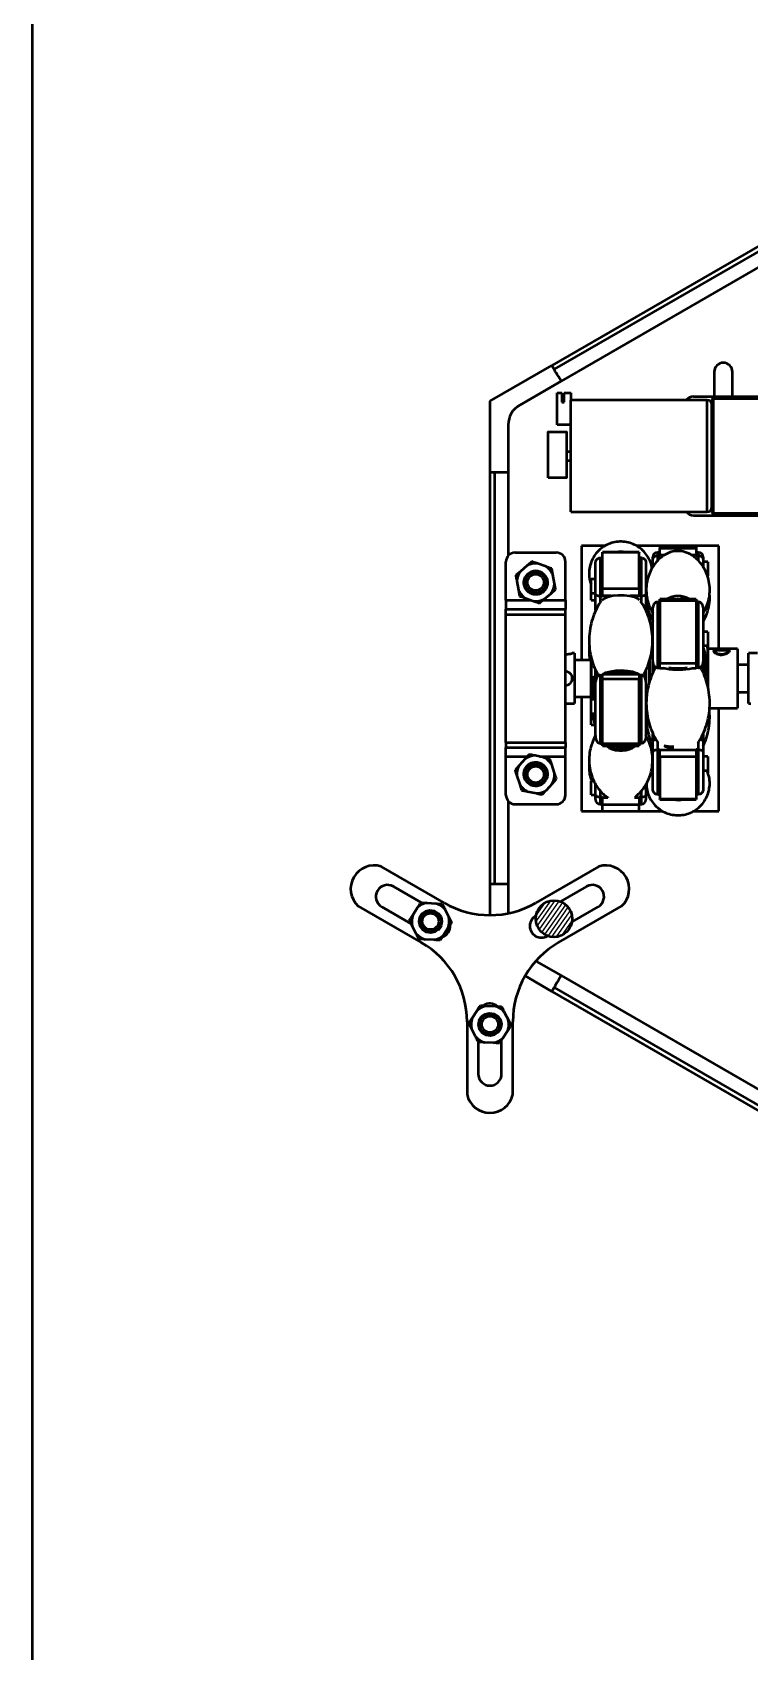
# Model space of a CAD drawing. Header units: millimetres. Extents: x 263 to 2983, y 441 to 2500.
# Drawn here: x 394.2 to 550.9, y 1646.9 to 2000.8 of the extents above; entities that cross this region are included whole.
import ezdxf

# ---------------------------------------------------------------- set-up
doc = ezdxf.new("R2010")
doc.units = ezdxf.units.MM
doc.header["$LTSCALE"] = 0.5
doc.layers.add('BOL', color=7, linetype='Continuous', lineweight=50)
doc.layers.add('HAT', color=3, linetype='Continuous')

# ---------------------------------------------------------------- blocks, each defined once
blk = doc.blocks.new('*U40')
at = {"layer": 'BOL'}
for p, q in [((-12, 6.19), (9.13, -6.01)), ((-1.8, 1.45), (-2.29, 0.59)), ((-0.07, 0.45), (-0.57, -0.4)), ((4.44, -3.3), (5.94, -0.7)), ((5.94, -0.7), (12, -4.2)), ((10.5, -6.8), (9.13, -6.01)), ((9.77, -4.07), (9.52, -4.5)), ((9.52, -4.5), (11.25, -5.5)), ((11.5, -5.07), (9.77, -4.07)), ((11.25, -5.5), (10.5, -6.8)), ((12, -4.2), (11.5, -5.07))]:
    blk.add_line(p, q, dxfattribs=at)
blk.add_lwpolyline([(-3.05, 6.8), (5.61, 1.8), (3.61, -1.67), (-5.05, 3.33)], close=True, dxfattribs=at)
blk = doc.blocks.new('*U41')
at = {"layer": 'BOL', "color": 0, "linetype": 'ByBlock', "lineweight": -2, "transparency": 16777216}
for p, rotation in [((511.22, 1909.54), 120), ((599.89, 1758.51), 239.9999999999999)]:
    blk.add_blockref('*U40', p, dxfattribs=dict(at, rotation=rotation))
blk.add_blockref('*U40', (686.35, 1910.82), dxfattribs=at)

msp = doc.modelspace()

# ---------------------------------------------------------------- hatches: boundary and pattern name
at = {"layer": 'HAT'}
h = msp.add_hatch(dxfattribs=at)
h.set_pattern_fill('ANSI31', color=256, scale=0.25, angle=10)
h.paths.add_polyline_path([(504.15, 1807.08, 1), (512.15, 1807.08, 1)])

# ---------------------------------------------------------------- linework, layer by layer
at = {"layer": 'BOL'}
for p, q in [((394.15, 1142.78), (394.15, 2030.87)), ((585.62, 1973.06), (507.68, 1928.06)), ((586.12, 1972.19), (508.18, 1927.19)), ((587.62, 1969.59), (509.68, 1924.59)), ((494.15, 1920.24), (507.68, 1928.06)), ((508.18, 1927.19), (507.68, 1928.06)), ((543.15, 1926.62), (543.15, 1921.25)), ((547.15, 1921.25), (547.15, 1926.62)), ((509.68, 1924.59), (500.65, 1919.38)), ((494.15, 1920.24), (494.15, 1904.62)), ((541.65, 1920.45), (511.85, 1920.45)), ((538.65, 1921.25), (567.65, 1921.25)), ((541.65, 1896.05), (541.65, 1920.45)), ((542.65, 1896), (542.65, 1920.5)), ((567.4, 1920.75), (542.9, 1920.75)), ((542.9, 1920.75), (542.9, 1895.75)), ((498.15, 1915.05), (498.15, 1904.62)), ((494.15, 1904.62), (494.15, 1814.62)), ((495.15, 1904.62), (494.15, 1904.62)), ((495.15, 1904.62), (495.15, 1814.62)), ((498.15, 1904.62), (495.15, 1904.62)), ((498.15, 1904.62), (498.15, 1886.45)), ((511.85, 1896.05), (541.65, 1896.05)), ((538.65, 1895.25), (567.65, 1895.25)), ((542.9, 1895.75), (567.4, 1895.75)), ((499.65, 1887.12), (508.65, 1887.12)), ((519.39, 1888.62), (514.15, 1888.62)), ((514.15, 1888.62), (514.15, 1863.62)), ((526.75, 1887.21), (518.75, 1887.21)), ((518.75, 1887.16), (518.75, 1887.21)), ((526.75, 1887.16), (518.75, 1887.16)), ((518.75, 1879.27), (518.75, 1887.16)), ((531.25, 1888.62), (526.16, 1888.62)), ((526.75, 1887.21), (526.75, 1887.16)), ((526.75, 1879.27), (526.75, 1887.16)), ((531.25, 1887.12), (530.75, 1887.12)), ((530.75, 1887.12), (530.75, 1886.4)), ((539.25, 1888.62), (531.25, 1888.62)), ((531.25, 1888.62), (531.25, 1888.06)), ((531.25, 1888.06), (539.25, 1888.06)), ((531.25, 1886.54), (531.25, 1888.06)), ((539.25, 1888.62), (539.25, 1888.06)), ((544.15, 1888.62), (539.25, 1888.62)), ((539.25, 1888.06), (539.25, 1886.54)), ((539.75, 1887.12), (539.25, 1887.12)), ((539.75, 1886.4), (539.75, 1887.12)), ((544.15, 1866.12), (544.15, 1888.62)), ((497.65, 1876.73), (497.65, 1885.12)), ((502.31, 1884.3), (500.81, 1883.03)), ((506.42, 1884.06), (504.57, 1884.72)), ((507.91, 1882.31), (507.67, 1883.62)), ((510.65, 1876.73), (510.65, 1885.12)), ((517.25, 1878.01), (517.25, 1884.93)), ((518.25, 1885.99), (518.25, 1877.6)), ((518.25, 1885.99), (518.75, 1885.99)), ((527.25, 1885.99), (526.75, 1885.99)), ((527.25, 1877.6), (527.25, 1885.99)), ((528.25, 1884.93), (528.25, 1878.01)), ((529.75, 1885.72), (529.75, 1886.12)), ((529.75, 1883.96), (529.75, 1885.72)), ((530.75, 1886.4), (531.25, 1886.4)), ((530.75, 1886.4), (530.75, 1885.28)), ((531.25, 1886.54), (531.25, 1886.4)), ((532.23, 1886.54), (531.25, 1886.54)), ((539.25, 1886.54), (538.26, 1886.54)), ((539.25, 1886.54), (539.25, 1886.4)), ((539.75, 1886.4), (539.25, 1886.4)), ((539.75, 1885.32), (539.75, 1886.4)), ((540.75, 1886.12), (540.75, 1885.72)), ((540.75, 1885.72), (540.75, 1883.99)), ((541.75, 1885.08), (540.75, 1885.08)), ((541.75, 1885.08), (541.75, 1882.1)), ((500.81, 1883.03), (499.8, 1882.17)), ((500.04, 1880.86), (500.4, 1878.93)), ((508.27, 1880.38), (507.91, 1882.31)), ((517.25, 1881.29), (516.25, 1881.29)), ((516.25, 1881.27), (516.25, 1881.29)), ((516.25, 1878.29), (516.25, 1881.27)), ((541.75, 1882.1), (541.75, 1882.08)), ((497.65, 1876.73), (497.65, 1874.75)), ((497.65, 1876.73), (503.17, 1876.73)), ((500.4, 1878.93), (500.64, 1877.63)), ((501.89, 1877.18), (503.74, 1876.52)), ((503.32, 1878.27), (503.52, 1878.22)), ((505.75, 1876.73), (510.65, 1876.73)), ((506, 1876.94), (507.5, 1878.22)), ((507.5, 1878.22), (508.51, 1879.08)), ((510.65, 1876.73), (510.65, 1874.75)), ((516.25, 1878.29), (517.25, 1878.29)), ((516.25, 1876.73), (516.25, 1878.29)), ((516.25, 1876.73), (517.25, 1876.73)), ((517.25, 1875), (517.25, 1878.01)), ((518.25, 1877.6), (518.75, 1877.6)), ((518.25, 1877.6), (518.25, 1876.27)), ((518.75, 1879.27), (526.75, 1879.27)), ((518.75, 1877.66), (518.75, 1879.27)), ((518.75, 1877.6), (518.75, 1877.66)), ((520.67, 1877.66), (518.75, 1877.66)), ((526.75, 1877.66), (524.83, 1877.66)), ((526.75, 1879.27), (526.75, 1877.66)), ((526.75, 1877.6), (526.75, 1877.66)), ((527.25, 1877.6), (526.75, 1877.6)), ((527.25, 1876.23), (527.25, 1877.6)), ((528.25, 1878.01), (528.25, 1875)), ((530.75, 1876.38), (530.75, 1861.95)), ((530.75, 1876.38), (531.25, 1876.38)), ((539.25, 1876.97), (531.25, 1876.97)), ((531.25, 1876.56), (531.25, 1876.97)), ((539.25, 1876.56), (531.25, 1876.56)), ((531.25, 1876.56), (531.25, 1862.99)), ((539.25, 1876.97), (539.25, 1876.56)), ((539.25, 1876.56), (539.25, 1862.99)), ((539.75, 1876.38), (539.25, 1876.38)), ((539.75, 1861.95), (539.75, 1876.38)), ((497.65, 1874.75), (510.65, 1874.75)), ((497.65, 1873.62), (497.65, 1874.75)), ((497.65, 1873.62), (510.65, 1873.62)), ((497.65, 1845.62), (497.65, 1873.62)), ((510.65, 1873.62), (510.65, 1874.75)), ((510.65, 1845.62), (510.65, 1873.62)), ((517.25, 1874.47), (517.25, 1875)), ((528.25, 1875), (528.25, 1874.43)), ((529.75, 1863.29), (529.75, 1874.61)), ((540.75, 1874.61), (540.75, 1863.29)), ((541.75, 1869.8), (540.75, 1869.8)), ((540.89, 1870.09), (540.95, 1869.8)), ((541.75, 1869.8), (541.75, 1866.8)), ((540.75, 1866.8), (541.75, 1866.8)), ((541.75, 1866.12), (541.6, 1866.82)), ((541.75, 1866.8), (541.75, 1866.12)), ((548.25, 1866.12), (541.75, 1866.12)), ((541.75, 1866.12), (541.75, 1857.78)), ((541.75, 1857.81), (541.75, 1866.12)), ((548.25, 1866.12), (548.25, 1865.72)), ((548.25, 1865.72), (548.25, 1853.12)), ((512.65, 1865.12), (512.14, 1865.12)), ((512.65, 1865.12), (512.65, 1859.62)), ((516.25, 1863.62), (512.65, 1863.62)), ((516.25, 1854.95), (516.25, 1864.48)), ((516.25, 1864.44), (516.25, 1854.95)), ((529, 1863.45), (529, 1858.77)), ((529, 1858.77), (529, 1863.45)), ((529.75, 1860.91), (529.75, 1863.29)), ((530.75, 1861.95), (531.25, 1861.95)), ((531.25, 1862.99), (539.25, 1862.99)), ((531.25, 1861.88), (531.25, 1862.99)), ((539.25, 1862.99), (539.25, 1861.88)), ((539.75, 1861.95), (539.25, 1861.95)), ((540.75, 1863.29), (540.75, 1860.97)), ((540.89, 1864.56), (541.4, 1864.56)), ((541.4, 1860.31), (541.4, 1864.56)), ((550.65, 1862.62), (548.25, 1862.62)), ((552.65, 1865.12), (550.65, 1865.12)), ((550.65, 1859.62), (550.65, 1865.12)), ((512.65, 1859.62), (512.65, 1854.12)), ((516.61, 1859.83), (516.61, 1855.43)), ((517.12, 1859.83), (516.61, 1859.83)), ((517.25, 1858.89), (517.25, 1861.45)), ((517.25, 1847.15), (517.25, 1858.89)), ((518.25, 1860.35), (518.25, 1845.39)), ((518.25, 1860.35), (518.75, 1860.35)), ((526.75, 1860.48), (518.75, 1860.48)), ((518.75, 1859.47), (518.75, 1860.48)), ((526.75, 1859.47), (518.75, 1859.47)), ((518.75, 1845.41), (518.75, 1859.47)), ((521.75, 1860.92), (521.75, 1860.48)), ((523.75, 1860.48), (523.75, 1860.92)), ((526.75, 1860.48), (526.75, 1859.47)), ((527.25, 1860.35), (526.75, 1860.35)), ((526.75, 1845.41), (526.75, 1859.47)), ((527.25, 1845.39), (527.25, 1860.35)), ((528.25, 1861.33), (528.25, 1858.89)), ((528.25, 1858.89), (528.25, 1847.15)), ((531.25, 1861.88), (532.22, 1861.88)), ((532.65, 1861.75), (532.08, 1861.88)), ((538.29, 1861.88), (539.25, 1861.88)), ((550.65, 1854.12), (550.65, 1859.62)), ((512.65, 1855.62), (516.25, 1855.62)), ((514.15, 1855.62), (514.15, 1830.62)), ((517.25, 1854.98), (516.25, 1854.98)), ((516.25, 1854.95), (516.25, 1854.98)), ((516.25, 1851.98), (516.25, 1854.95)), ((516.61, 1855.43), (516.78, 1854.98)), ((517.12, 1855.43), (516.61, 1855.43)), ((548.25, 1856.62), (550.65, 1856.62)), ((510.65, 1854.12), (512.65, 1854.12)), ((516.25, 1851.98), (517.25, 1851.98)), ((516.25, 1849.46), (516.25, 1851.98)), ((516.5, 1851.98), (516.58, 1851.64)), ((516.61, 1851.98), (516.61, 1851.51)), ((516.61, 1851.51), (516.71, 1851.51)), ((526.98, 1851.93), (526.99, 1851.95)), ((528.25, 1852.62), (528.44, 1852.62)), ((542.12, 1853.12), (548.25, 1853.12)), ((544.15, 1830.62), (544.15, 1853.12)), ((550.65, 1854.12), (551.17, 1854.12)), ((516.25, 1849.46), (517.06, 1849.46)), ((497.65, 1845.62), (510.65, 1845.62)), ((497.65, 1845.62), (497.65, 1844.5)), ((497.65, 1844.5), (510.65, 1844.5)), ((497.65, 1842.52), (497.65, 1844.5)), ((510.65, 1845.62), (510.65, 1844.5)), ((510.65, 1842.52), (510.65, 1844.5)), ((518.25, 1845.39), (518.75, 1845.39)), ((518.75, 1845.41), (526.75, 1845.41)), ((518.75, 1844.9), (518.75, 1845.41)), ((518.75, 1844.9), (526.75, 1844.9)), ((520.15, 1844.48), (519.52, 1844.9)), ((520.29, 1844.8), (520.12, 1844.9)), ((526.75, 1845.41), (526.75, 1844.9)), ((527.25, 1845.39), (526.75, 1845.39)), ((529.75, 1845.6), (529.75, 1847.52)), ((529.75, 1843.47), (529.75, 1845.6)), ((530.75, 1845.69), (530.75, 1844.06)), ((532.65, 1844.83), (532.22, 1844.92)), ((532.36, 1844.73), (532.75, 1844.64)), ((539.75, 1844.06), (539.75, 1845.74)), ((540.75, 1847.62), (540.75, 1845.6)), ((540.75, 1845.6), (540.75, 1843.47)), ((497.65, 1834.12), (497.65, 1842.52)), ((497.65, 1842.52), (502.27, 1842.52)), ((501.83, 1842.02), (500.52, 1840.56)), ((505.94, 1842.33), (504.02, 1842.74)), ((504.67, 1841.07), (504.46, 1841.09)), ((505.07, 1842.52), (510.65, 1842.52)), ((507.65, 1840.8), (507.24, 1842.06)), ((508.26, 1838.93), (507.65, 1840.8)), ((510.65, 1834.12), (510.65, 1842.52)), ((529.75, 1840.83), (529.62, 1840.65)), ((529.75, 1835.34), (529.75, 1843.47)), ((530.75, 1844.06), (530.75, 1834.28)), ((530.75, 1844.06), (531.25, 1844.06)), ((531.25, 1844.06), (531.25, 1844.02)), ((531.25, 1844.02), (539.25, 1844.02)), ((531.25, 1842.46), (531.25, 1844.02)), ((539.25, 1842.46), (531.25, 1842.46)), ((531.25, 1842.46), (531.25, 1833.27)), ((539.75, 1844.06), (539.25, 1844.06)), ((539.25, 1844.06), (539.25, 1844.02)), ((539.25, 1844.02), (539.25, 1842.46)), ((539.25, 1842.46), (539.25, 1833.27)), ((539.75, 1834.28), (539.75, 1844.06)), ((540.75, 1843.47), (540.75, 1835.34)), ((541.75, 1842.52), (540.75, 1842.52)), ((541.75, 1842.52), (541.75, 1840.89)), ((541.75, 1840.89), (541.75, 1839.52)), ((500.52, 1840.56), (499.63, 1839.57)), ((500.05, 1838.31), (500.66, 1836.44)), ((507.79, 1836.68), (508.67, 1837.67)), ((516.89, 1837.16), (516.25, 1837.16)), ((516.25, 1837.13), (516.25, 1837.16)), ((516.25, 1834.16), (516.25, 1837.13)), ((540.75, 1839.52), (541.75, 1839.52)), ((541.75, 1839.52), (541.75, 1838.98)), ((500.66, 1836.44), (501.07, 1835.18)), ((502.37, 1834.91), (504.29, 1834.51)), ((506.48, 1835.22), (507.79, 1836.68)), ((516.25, 1834.16), (517.25, 1834.16)), ((517.25, 1834.2), (517.25, 1836.48)), ((517.25, 1833.12), (517.25, 1834.2)), ((518.25, 1835.08), (518.25, 1833.7)), ((518.25, 1833.7), (518.75, 1833.7)), ((518.25, 1833.7), (518.25, 1832.12)), ((518.75, 1833.58), (518.75, 1833.7)), ((518.75, 1832), (518.75, 1833.58)), ((518.75, 1833.58), (519.94, 1833.58)), ((525.77, 1833.58), (526.75, 1833.58)), ((527.25, 1833.7), (526.75, 1833.7)), ((526.75, 1833.58), (526.75, 1833.7)), ((526.75, 1833.58), (526.75, 1832)), ((527.25, 1833.7), (527.25, 1835.08)), ((527.25, 1832.12), (527.25, 1833.7)), ((528.25, 1836.5), (528.25, 1834.2)), ((528.25, 1835.28), (528.43, 1835.58)), ((528.25, 1834.2), (528.25, 1833.12)), ((530.75, 1834.28), (531.25, 1834.28)), ((539.75, 1834.28), (539.25, 1834.28)), ((498.15, 1832.8), (498.15, 1814.62)), ((499.65, 1832.12), (508.65, 1832.12)), ((514.15, 1830.62), (518.75, 1830.62)), ((518.25, 1832.12), (518.75, 1832.12)), ((526.75, 1832), (518.75, 1832)), ((518.75, 1830.62), (518.75, 1832)), ((518.75, 1830.62), (526.75, 1830.62)), ((526.75, 1832.12), (527.25, 1832.12)), ((526.75, 1830.62), (526.75, 1832)), ((526.75, 1830.62), (531.91, 1830.62)), ((531.25, 1833.27), (539.25, 1833.27)), ((531.25, 1833.18), (531.25, 1833.27)), ((531.25, 1833.18), (539.25, 1833.18)), ((538.63, 1830.62), (544.15, 1830.62)), ((539.25, 1833.27), (539.25, 1833.18)), ((484.15, 1810.55), (470.37, 1818.5)), ((517.93, 1818.5), (504.15, 1810.55)), ((479.13, 1810.62), (473.05, 1814.13)), ((495.15, 1814.62), (494.15, 1814.62)), ((494.15, 1814.62), (494.15, 1807.87)), ((498.15, 1814.62), (495.15, 1814.62)), ((498.15, 1814.62), (498.15, 1808.27)), ((515.26, 1814.13), (509.55, 1810.83)), ((465.37, 1809.84), (479.15, 1801.89)), ((470.5, 1809.72), (476.94, 1806)), ((477.28, 1807.87), (478.35, 1809.51)), ((480.4, 1810.55), (482.36, 1810.44)), ((482.36, 1810.44), (483.69, 1810.37)), ((484.29, 1809.18), (485.18, 1807.43)), ((509.15, 1801.89), (522.93, 1809.84)), ((512.1, 1806.42), (517.81, 1809.72)), ((477.15, 1805.57), (476.55, 1806.76)), ((478.04, 1803.82), (477.15, 1805.57)), ((478.8, 1807.32), (478.97, 1807.7)), ((483.46, 1805.52), (483.26, 1805.13)), ((485.18, 1807.43), (485.78, 1806.25)), ((504.21, 1807.75), (504.14, 1807.71)), ((479.96, 1802.56), (478.64, 1802.63)), ((481.92, 1802.45), (479.96, 1802.56)), ((483.26, 1805.13), (482.81, 1804.62)), ((485.05, 1805.14), (483.97, 1803.49)), ((506.69, 1803.29), (506.76, 1803.33)), ((504.18, 1797.83), (509.68, 1794.65)), ((509.68, 1794.65), (587.62, 1749.65)), ((501.83, 1794.57), (507.68, 1791.19)), ((508.18, 1792.06), (507.68, 1791.19)), ((507.68, 1791.19), (585.62, 1746.19)), ((508.18, 1792.06), (586.12, 1747.06)), ((493.39, 1788.05), (495.35, 1787.94)), ((495.35, 1787.94), (496.68, 1787.87)), ((489.15, 1784.57), (489.15, 1768.65)), ((490.14, 1783.07), (489.54, 1784.26)), ((490.27, 1785.37), (491.34, 1787.01)), ((491.79, 1784.82), (491.96, 1785.2)), ((497.28, 1786.68), (498.17, 1784.93)), ((498.17, 1784.93), (498.77, 1783.75)), ((499.15, 1768.65), (499.15, 1784.57)), ((491.03, 1781.32), (490.14, 1783.07)), ((496.25, 1782.63), (495.8, 1782.12)), ((496.45, 1783.02), (496.25, 1782.63)), ((496.7, 1773.15), (496.7, 1780.59)), ((498.04, 1782.64), (496.97, 1780.99)), ((491.6, 1780.18), (491.6, 1773.15)), ((492.95, 1780.06), (491.63, 1780.13)), ((494.91, 1779.95), (492.95, 1780.06))]:
    msp.add_line(p, q, dxfattribs=at)
at = {"layer": 'BOL', "flags": 128}
for points in [[(509.68, 1924.59), (509.39, 1925.1), (509.11, 1925.59), (508.85, 1926.03), (508.62, 1926.43), (508.44, 1926.75), (508.3, 1926.99), (508.21, 1927.14), (508.18, 1927.19)], [(518.66, 1876.74), (519.13, 1877.12), (519.94, 1877.47), (521, 1877.72), (522.22, 1877.85), (523.49, 1877.83), (524.69, 1877.69), (525.72, 1877.42), (526.48, 1877.06), (526.79, 1876.8)], [(534.27, 1876.97), (535.21, 1877.09), (536.24, 1876.97)], [(534.69, 1876.97), (535.66, 1876.99), (535.82, 1876.97)], [(518.55, 1860.35), (518.73, 1860.5), (519.47, 1860.88), (520.47, 1861.17), (521.65, 1861.35), (522.92, 1861.4), (524.18, 1861.31), (525.33, 1861.11), (526.26, 1860.79), (526.91, 1860.39), (526.96, 1860.35)], [(524.57, 1860.78), (523.86, 1860.66), (523.75, 1860.65)], [(534.32, 1844.65), (533.79, 1844.69), (532.65, 1844.83)], [(535.4, 1832.93), (534.15, 1833.07), (533.81, 1833.18)], [(536.7, 1833.18), (536.65, 1833.16), (535.4, 1832.93)], [(478.86, 1807.45), (479.35, 1808.21), (480.1, 1808.75), (480.97, 1808.98), (482.03, 1808.83), (482.94, 1808.25), (483.46, 1807.47), (483.65, 1806.51), (483.47, 1805.58), (482.96, 1804.78), (482.16, 1804.22), (481.25, 1804.01), (480.29, 1804.17), (479.47, 1804.68), (478.9, 1805.47), (478.67, 1806.47), (478.86, 1807.45), (478.86, 1807.45)], [(509.68, 1794.65), (509.39, 1794.15), (509.11, 1793.66), (508.85, 1793.21), (508.62, 1792.82), (508.44, 1792.49), (508.3, 1792.25), (508.21, 1792.11), (508.18, 1792.06)], [(491.85, 1784.95), (492.34, 1785.71), (493.09, 1786.25), (493.96, 1786.48), (495.02, 1786.33), (495.93, 1785.75), (496.45, 1784.97), (496.64, 1784.01), (496.47, 1783.08), (495.95, 1782.28), (495.15, 1781.72), (494.24, 1781.51), (493.29, 1781.67), (492.46, 1782.18), (491.89, 1782.97), (491.66, 1783.97), (491.85, 1784.95), (491.85, 1784.95)]]:
    msp.add_lwpolyline(points, dxfattribs=at)
at = {"layer": 'BOL'}
for centre, radius in [((504.15, 1880.62), 2.3), ((504.15, 1880.62), 1.8), ((504.15, 1838.62), 2.3), ((504.15, 1838.62), 1.8), ((481.16, 1806.5), 2.3), ((508.15, 1807.08), 4), ((481.16, 1806.5), 1.8), ((494.15, 1784), 2.3), ((494.15, 1784), 1.8)]:
    msp.add_circle(centre, radius, dxfattribs=at)
for centre, radius, start, end in [((545.15, 1926.62), 2, 0, 180), ((503.15, 1915.05), 5, 120, 180), ((538.65, 1919.25), 2, 90, 143.1301), ((541.65, 1919.45), 1, 0, 90), ((542.9, 1920.5), 0.25, 90, 180), ((538.65, 1897.25), 2, 216.8699, 270), ((541.65, 1897.05), 1, 270, 0), ((542.9, 1896), 0.25, 180, 270), ((499.65, 1885.12), 2, 90, 180), ((508.65, 1885.12), 2, 0, 90), ((522.75, 1883.07), 4.26, 76.655, 103.345), ((530.75, 1886.12), 1, 90, 180), ((535.25, 1882.18), 5.29, 73.2873, 106.2205), ((539.75, 1886.12), 1, 0, 90), ((504.15, 1880.62), 4.12, 84.2447, 116.6552), ((504.15, 1880.62), 4.12, 24.2447, 56.6552), ((504.15, 1880.62), 4.12, 144.2447, 176.6552), ((504.18, 1880.61), 2.49, 128.4674, 45.0919), ((504.15, 1880.62), 2.5, 44.546, 135.073), ((504.15, 1880.62), 4.12, 324.2447, 356.6552), ((504.15, 1880.62), 4.12, 204.2447, 236.6552), ((504.15, 1880.62), 4.12, 264.2447, 296.6552), ((535.25, 1872.78), 4.87, 59.3249, 120.6751), ((535.25, 1877.29), 15.44, 262.3884, 277.6116), ((522.75, 1851.96), 9.16, 68.4809, 111.5191), ((522.75, 1852.65), 8.21, 72.5218, 107.4782), ((522.75, 1858.47), 2.14, 69.5851, 110.4149), ((535.23, 1876.6), 15.06, 260.1532, 282.2594), ((522.74, 1849.27), 5.45, 241.6019, 306.5933), ((522.75, 1849.37), 5.19, 241.7663, 300.5336), ((522.75, 1849.23), 4.53, 253.0862, 286.9138), ((522.75, 1848.97), 4.23, 254.2134, 285.7866), ((504.13, 1838.63), 2.49, 317.5223, 232.8201), ((504.15, 1838.62), 4.12, 91.9214, 124.3319), ((504.15, 1838.62), 4.12, 31.9214, 64.3319), ((504.15, 1838.62), 4.12, 151.9214, 184.3319), ((504.15, 1838.62), 4.12, 331.9214, 4.3319), ((499.65, 1834.12), 2, 180, 270), ((504.15, 1838.62), 4.12, 211.9214, 244.3319), ((504.15, 1838.62), 2.5, 232.2227, 322.7497), ((504.15, 1838.62), 4.12, 271.9214, 304.3319), ((508.65, 1834.12), 2, 270, 0), ((518.25, 1833.12), 1, 180, 270), ((527.25, 1833.12), 1, 270, 0), ((468.83, 1813.62), 5.12, 72.5071, 227.4943), ((519.47, 1813.62), 5.12, 312.5071, 107.4943), ((471.77, 1811.92), 2.55, 60, 240), ((516.54, 1811.92), 2.55, 300, 120), ((481.16, 1806.5), 4.12, 100.6371, 133.0476), ((481.16, 1806.5), 4.12, 40.6371, 73.0476), ((494.15, 1827.87), 20, 240, 300), ((481.16, 1806.5), 4.12, 160.6371, 193.0476), ((482.9, 1805.5), 2.55, 289.4308, 3.6787), ((481.16, 1806.5), 4.12, 340.6371, 13.0476), ((505.41, 1805.5), 2.55, 120, 300), ((481.16, 1806.5), 4.12, 220.6371, 253.0476), ((469.15, 1784.57), 20, 0, 60), ((481.16, 1806.5), 4.12, 280.6371, 313.0476), ((519.15, 1784.57), 20, 120, 180), ((494.15, 1784), 4.12, 100.6371, 133.0476), ((494.15, 1786), 2.55, 49.4308, 123.6787), ((494.15, 1784), 4.12, 40.6371, 73.0476), ((494.15, 1784), 4.12, 160.6371, 193.0476), ((494.15, 1784), 4.12, 340.6371, 13.0476), ((494.15, 1784), 4.12, 220.6371, 253.0476), ((494.15, 1784), 4.12, 280.6371, 313.0476), ((494.15, 1773.15), 2.55, 180, 0), ((494.15, 1769.76), 5.12, 192.5071, 347.4943)]:
    msp.add_arc(centre, radius, start, end, dxfattribs=at)
for points, knots in [([(529.57, 1883.68), (529.56, 1883.8), (529.51, 1884.42), (529.1, 1885.47), (528.37, 1886.76), (527.35, 1887.85), (526.13, 1888.71), (524.76, 1889.29), (523.3, 1889.56), (521.82, 1889.52), (520.37, 1889.16), (519.03, 1888.51), (517.86, 1887.58), (516.92, 1886.43), (516.24, 1885.1), (515.85, 1883.65), (515.79, 1882.17), (515.94, 1881.01), (516.19, 1880.41), (516.25, 1880.26)], [0, 0, 0, 0, 0.0158855, 0.0802917, 0.1445909, 0.2087676, 0.2728316, 0.3368113, 0.4007548, 0.4647109, 0.5287299, 0.5928368, 0.6570545, 0.7213849, 0.7858111, 0.8502971, 0.9147942, 0.9792627, 1, 1, 1, 1]), ([(533.79, 1887.25), (533.71, 1887.23), (533.19, 1887.11), (532.33, 1886.65), (531.22, 1885.85), (530.21, 1884.76), (529.37, 1883.45), (528.72, 1881.9), (528.34, 1880.18), (528.28, 1878.37), (528.55, 1876.65), (529.03, 1875.14), (529.53, 1874.28), (529.75, 1873.91)], [0, 0, 0, 0, 0.015058, 0.094006, 0.182508, 0.277042, 0.375733, 0.477289, 0.591849, 0.704071, 0.812898, 0.91755, 1, 1, 1, 1]), ([(540.75, 1873.93), (540.86, 1874.09), (541.28, 1874.7), (541.77, 1875.97), (542.17, 1877.68), (542.23, 1879.48), (541.98, 1881.21), (541.45, 1882.81), (540.69, 1884.2), (539.77, 1885.38), (538.73, 1886.29), (537.74, 1886.91), (537.04, 1887.14), (536.76, 1887.23)], [0, 0, 0, 0, 0.037404, 0.139311, 0.254388, 0.367137, 0.476487, 0.581672, 0.682059, 0.776933, 0.86538, 0.946161, 1, 1, 1, 1]), ([(503.32, 1885.16), (503.21, 1885.08), (502.88, 1884.79), (502.54, 1884.5), (502.31, 1884.3)], [0, 0, 0, 0, 0.309665, 1, 1, 1, 1]), ([(504.57, 1884.72), (504.51, 1884.74), (504.08, 1884.89), (503.67, 1885.04), (503.32, 1885.16)], [0, 0, 0, 0, 0.146025, 1, 1, 1, 1]), ([(507.67, 1883.62), (507.42, 1883.71), (507.01, 1883.85), (506.59, 1884), (506.42, 1884.06)], [0, 0, 0, 0, 0.592739, 1, 1, 1, 1]), ([(517.25, 1884.93), (517.27, 1885.06), (517.29, 1885.31), (517.48, 1885.64), (517.76, 1885.88), (518.03, 1885.98), (518.2, 1885.99), (518.25, 1885.99)], [0, 0, 0, 0, 0.23285, 0.465956, 0.690672, 0.901629, 1, 1, 1, 1]), ([(527.25, 1885.99), (527.36, 1885.98), (527.58, 1885.96), (527.86, 1885.79), (528.09, 1885.55), (528.23, 1885.24), (528.25, 1885.03), (528.25, 1884.93)], [0, 0, 0, 0, 0.198827, 0.397461, 0.600984, 0.815769, 1, 1, 1, 1]), ([(530.75, 1886.4), (530.67, 1886.4), (530.52, 1886.39), (530.27, 1886.33), (530.01, 1886.21), (529.81, 1886), (529.75, 1885.82), (529.75, 1885.72), (529.75, 1885.72)], [0, 0, 0, 0, 0.107633, 0.214445, 0.382772, 0.66396, 0.997031, 1, 1, 1, 1]), ([(540.75, 1885.72), (540.75, 1885.72), (540.75, 1885.82), (540.7, 1886), (540.49, 1886.21), (540.23, 1886.33), (539.99, 1886.39), (539.83, 1886.4), (539.75, 1886.4)], [0, 0, 0, 0, 0.002969, 0.336042, 0.617232, 0.785577, 0.892367, 1, 1, 1, 1]), ([(499.8, 1882.17), (499.83, 1882.04), (499.9, 1881.61), (499.99, 1881.17), (500.04, 1880.86)], [0, 0, 0, 0, 0.309671, 1, 1, 1, 1]), ([(503.1, 1878.15), (502.96, 1878.22), (502.55, 1878.44), (502.01, 1879), (501.62, 1879.81), (501.53, 1880.71), (501.74, 1881.57), (502.1, 1882.11), (502.34, 1882.35), (502.38, 1882.39)], [0, 0, 0, 0, 0.097296, 0.273042, 0.448788, 0.624627, 0.796264, 0.965282, 1, 1, 1, 1]), ([(503.4, 1882.99), (503.69, 1883.05), (504.29, 1883.17), (505.05, 1883.01), (505.39, 1882.75), (505.49, 1882.68)], [0, 0, 0, 0, 0.41094, 0.833906, 1, 1, 1, 1]), ([(503.45, 1882.81), (503.44, 1882.85), (503.42, 1882.91), (503.41, 1882.97), (503.4, 1882.99)], [0, 0, 0, 0, 0.560129, 1, 1, 1, 1]), ([(505.94, 1882.38), (506.05, 1882.26), (506.36, 1881.93), (506.67, 1881.26), (506.77, 1880.4), (506.59, 1879.55), (506.13, 1878.79), (505.59, 1878.34), (505.24, 1878.17), (505.15, 1878.12)], [0, 0, 0, 0, 0.096555, 0.261823, 0.426971, 0.597494, 0.769416, 0.941268, 1, 1, 1, 1]), ([(508.51, 1879.08), (508.48, 1879.21), (508.4, 1879.64), (508.32, 1880.08), (508.27, 1880.38)], [0, 0, 0, 0, 0.309697, 1, 1, 1, 1]), ([(500.64, 1877.63), (500.88, 1877.54), (501.3, 1877.39), (501.72, 1877.24), (501.89, 1877.18)], [0, 0, 0, 0, 0.59275, 1, 1, 1, 1]), ([(505.15, 1878.12), (505.12, 1878.11), (504.99, 1878.06), (504.56, 1877.94), (503.87, 1877.89), (503.34, 1878.07), (503.1, 1878.15)], [0, 0, 0, 0, 0.041734, 0.209051, 0.639792, 1, 1, 1, 1]), ([(505.14, 1878.37), (505.07, 1878.33), (504.73, 1878.13), (504.05, 1878.07), (503.51, 1878.25), (503.28, 1878.33)], [0, 0, 0, 0, 0.12153, 0.614885, 1, 1, 1, 1]), ([(503.74, 1876.52), (503.8, 1876.5), (504.23, 1876.35), (504.64, 1876.21), (504.99, 1876.08)], [0, 0, 0, 0, 0.146, 1, 1, 1, 1]), ([(504.99, 1876.08), (505.09, 1876.17), (505.43, 1876.45), (505.77, 1876.74), (506, 1876.94)], [0, 0, 0, 0, 0.309682, 1, 1, 1, 1]), ([(518.41, 1876.49), (518.35, 1876.41), (517.9, 1875.8), (517.23, 1874.49), (516.48, 1872.59), (515.98, 1870.48), (515.77, 1868.27), (515.88, 1866.03), (516.3, 1863.92), (516.94, 1861.97), (517.56, 1860.8), (517.86, 1860.23)], [0, 0, 0, 0, 0.018081, 0.136078, 0.25626, 0.377702, 0.512075, 0.641868, 0.766842, 0.887185, 1, 1, 1, 1]), ([(518.25, 1877.6), (518.17, 1877.61), (518.02, 1877.61), (517.77, 1877.65), (517.51, 1877.73), (517.31, 1877.85), (517.25, 1877.95), (517.25, 1878.01), (517.25, 1878.01)], [0, 0, 0, 0, 0.107639, 0.214435, 0.382768, 0.663955, 0.997032, 1, 1, 1, 1]), ([(527.62, 1860.24), (527.84, 1860.61), (528.39, 1861.57), (529.02, 1863.28), (529.53, 1865.38), (529.74, 1867.59), (529.62, 1869.83), (529.21, 1871.94), (528.54, 1873.9), (527.82, 1875.42), (527.27, 1876.22), (527.08, 1876.48)], [0, 0, 0, 0, 0.075608, 0.19576, 0.317174, 0.451515, 0.581276, 0.70622, 0.826533, 0.942172, 1, 1, 1, 1]), ([(528.25, 1878.01), (528.25, 1878.01), (528.25, 1877.95), (528.2, 1877.85), (527.99, 1877.73), (527.73, 1877.65), (527.49, 1877.61), (527.33, 1877.61), (527.25, 1877.6)], [0, 0, 0, 0, 0.002968, 0.336048, 0.617237, 0.785589, 0.892387, 1, 1, 1, 1]), ([(528.34, 1878.13), (528.33, 1877.51), (528.31, 1876.27), (528.69, 1874.5), (529.17, 1873.09), (529.62, 1872.35), (529.78, 1872.09)], [0, 0, 0, 0, 0.296081, 0.581889, 0.855745, 1, 1, 1, 1]), ([(529.75, 1874.61), (529.75, 1874.61), (529.75, 1874.86), (529.81, 1875.32), (530.01, 1875.87), (530.27, 1876.19), (530.52, 1876.35), (530.67, 1876.37), (530.75, 1876.38)], [0, 0, 0, 0, 0.002964, 0.33608, 0.617245, 0.785574, 0.892368, 1, 1, 1, 1]), ([(535.78, 1877.49), (535.81, 1877.49), (536.21, 1877.49), (536.79, 1877.32), (537.25, 1877.06), (537.4, 1876.97)], [0, 0, 0, 0, 0.050131, 0.684583, 1, 1, 1, 1]), ([(539.75, 1876.38), (539.83, 1876.37), (539.99, 1876.35), (540.23, 1876.19), (540.49, 1875.87), (540.7, 1875.32), (540.75, 1874.86), (540.75, 1874.61), (540.75, 1874.61)], [0, 0, 0, 0, 0.107632, 0.214404, 0.382752, 0.663918, 0.997036, 1, 1, 1, 1]), ([(540.73, 1872.09), (540.83, 1872.24), (541.23, 1872.86), (541.71, 1874.11), (542.11, 1875.84), (542.25, 1877.24), (542.15, 1878.05), (542.13, 1878.23)], [0, 0, 0, 0, 0.085341, 0.35104, 0.621516, 0.916992, 1, 1, 1, 1]), ([(517.36, 1874.66), (517.34, 1874.7), (517.27, 1874.8), (517.25, 1874.92), (517.25, 1875), (517.25, 1875)], [0, 0, 0, 0, 0.350126, 0.9836, 1, 1, 1, 1]), ([(528.25, 1875), (528.25, 1875), (528.25, 1874.92), (528.24, 1874.8), (528.16, 1874.69), (528.13, 1874.64)], [0, 0, 0, 0, 0.015452, 0.612303, 1, 1, 1, 1]), ([(515.9, 1866.83), (515.85, 1866.17), (515.77, 1865.1), (515.91, 1864.04), (515.97, 1863.62)], [0, 0, 0, 0, 0.609003, 1, 1, 1, 1]), ([(541.4, 1864.56), (541.31, 1864.83), (541.13, 1865.36), (540.97, 1865.9), (540.89, 1866.17)], [0, 0, 0, 0, 0.4999709, 1, 1, 1, 1]), ([(542.95, 1865.72), (542.95, 1865.73), (542.96, 1865.81), (543.05, 1865.94), (543.36, 1866.04), (543.82, 1866.1), (544.4, 1866.11), (545.01, 1866.11), (545.58, 1866.1), (546.07, 1866.06), (546.41, 1865.96), (546.57, 1865.8), (546.55, 1865.59), (546.34, 1865.32), (545.96, 1865.07), (545.43, 1864.87), (544.83, 1864.78), (544.23, 1864.83), (543.69, 1865), (543.26, 1865.25), (543, 1865.51), (542.97, 1865.65), (542.95, 1865.72)], [0, 0, 0, 0, 0.008753, 0.061375, 0.113782, 0.167277, 0.220758, 0.272213, 0.322428, 0.374316, 0.428962, 0.479602, 0.532517, 0.585106, 0.637966, 0.691731, 0.744438, 0.795016, 0.845662, 0.898883, 0.954173, 1, 1, 1, 1]), ([(546.23, 1865.42), (546.24, 1865.45), (546.26, 1865.53), (546.12, 1865.63), (545.85, 1865.69), (545.44, 1865.71), (544.97, 1865.71), (544.46, 1865.71), (543.98, 1865.71), (543.59, 1865.68), (543.34, 1865.61), (543.26, 1865.51), (543.25, 1865.45), (543.25, 1865.44)], [0, 0, 0, 0, 0.046774, 0.145275, 0.253043, 0.356961, 0.458565, 0.562982, 0.67105, 0.777866, 0.880902, 0.983057, 1, 1, 1, 1]), ([(546.25, 1865.42), (546.26, 1865.43), (546.26, 1865.46), (546.16, 1865.31), (545.91, 1865.14), (545.51, 1864.96), (545.04, 1864.85), (544.74, 1864.87), (544.63, 1864.88)], [0, 0, 0, 0, 0.127716, 0.291621, 0.460103, 0.662483, 0.878439, 1, 1, 1, 1]), ([(510.65, 1864.91), (510.82, 1864.92), (511.15, 1864.93), (511.59, 1864.99), (511.93, 1865.06), (512.13, 1865.12), (512.14, 1865.12), (512.14, 1865.12)], [0, 0, 0, 0, 0.209363, 0.418515, 0.632638, 0.85028, 1, 1, 1, 1]), ([(530.34, 1862.07), (530.32, 1862.04), (529.93, 1861.41), (529.37, 1860.06), (528.72, 1858.04), (528.35, 1855.87), (528.28, 1853.62), (528.52, 1851.38), (529.05, 1849.28), (529.8, 1847.33), (530.48, 1846.16), (530.81, 1845.59)], [0, 0, 0, 0, 0.00706, 0.128653, 0.251515, 0.375111, 0.509391, 0.638929, 0.763759, 0.88415, 1, 1, 1, 1]), ([(529.75, 1863.29), (529.75, 1863.29), (529.75, 1863.1), (529.81, 1862.76), (530.01, 1862.34), (530.27, 1862.1), (530.52, 1861.97), (530.67, 1861.96), (530.75, 1861.95)], [0, 0, 0, 0, 0.002967, 0.336068, 0.617235, 0.785571, 0.892361, 1, 1, 1, 1]), ([(539.65, 1845.57), (539.85, 1845.88), (540.43, 1846.76), (541.15, 1848.39), (541.79, 1850.42), (542.16, 1852.6), (542.23, 1854.84), (541.99, 1857.08), (541.46, 1859.18), (540.84, 1860.85), (540.32, 1861.75), (540.14, 1862.06)], [0, 0, 0, 0, 0.063498, 0.184792, 0.307361, 0.430667, 0.564627, 0.693848, 0.818378, 0.938482, 1, 1, 1, 1]), ([(539.75, 1861.95), (539.83, 1861.96), (539.99, 1861.97), (540.23, 1862.1), (540.49, 1862.34), (540.7, 1862.76), (540.75, 1863.1), (540.75, 1863.29), (540.75, 1863.29)], [0, 0, 0, 0, 0.107639, 0.214408, 0.382762, 0.66393, 0.997033, 1, 1, 1, 1]), ([(544.63, 1864.88), (544.55, 1864.88), (544.29, 1864.88), (543.88, 1865.01), (543.5, 1865.19), (543.32, 1865.35), (543.28, 1865.4), (543.27, 1865.41)], [0, 0, 0, 0, 0.118126, 0.394509, 0.682747, 0.92014, 1, 1, 1, 1]), ([(510.65, 1858.12), (510.82, 1858.14), (511.15, 1858.17), (511.59, 1858.42), (511.94, 1858.79), (512.14, 1859.26), (512.17, 1859.77), (512.04, 1860.25), (511.77, 1860.67), (511.36, 1860.97), (510.97, 1861.12), (510.72, 1861.11), (510.65, 1861.1)], [0, 0, 0, 0, 0.104635, 0.209172, 0.316182, 0.42495, 0.531103, 0.634494, 0.73896, 0.846779, 0.955278, 1, 1, 1, 1]), ([(517.12, 1859.9), (517.04, 1859.89), (516.87, 1859.87), (516.7, 1859.84), (516.61, 1859.83)], [0, 0, 0, 0, 0.499981, 1, 1, 1, 1]), ([(518.25, 1860.35), (518.17, 1860.35), (518.02, 1860.33), (517.77, 1860.19), (517.51, 1859.93), (517.31, 1859.47), (517.25, 1859.1), (517.25, 1858.9), (517.25, 1858.89)], [0, 0, 0, 0, 0.107633, 0.214427, 0.382766, 0.663951, 0.997024, 1, 1, 1, 1]), ([(528.25, 1858.89), (528.25, 1858.9), (528.25, 1859.1), (528.2, 1859.47), (527.99, 1859.93), (527.73, 1860.19), (527.49, 1860.33), (527.33, 1860.35), (527.25, 1860.35)], [0, 0, 0, 0, 0.002976, 0.336052, 0.61724, 0.785597, 0.892392, 1, 1, 1, 1]), ([(540.89, 1860.54), (540.97, 1860.5), (541.13, 1860.43), (541.31, 1860.35), (541.4, 1860.31)], [0, 0, 0, 0, 0.499979, 1, 1, 1, 1]), ([(526.82, 1857.88), (526.84, 1857.85), (526.87, 1857.79), (526.91, 1857.73), (526.93, 1857.7)], [0, 0, 0, 0, 0.5008101, 1, 1, 1, 1]), ([(517.12, 1849.49), (517.04, 1849.9), (516.87, 1850.73), (516.7, 1851.56), (516.61, 1851.98)], [0, 0, 0, 0, 0.4999532, 1, 1, 1, 1]), ([(516.65, 1851.51), (516.73, 1851.15), (516.89, 1850.37), (517.04, 1849.58), (517.12, 1849.15)], [0, 0, 0, 0, 0.45495, 1, 1, 1, 1]), ([(528.42, 1852.62), (528.38, 1852.29), (528.26, 1851.22), (528.39, 1849.41), (528.8, 1847.31), (529.28, 1845.78), (529.67, 1845), (529.75, 1844.84)], [0, 0, 0, 0, 0.124938, 0.403623, 0.671965, 0.930358, 1, 1, 1, 1]), ([(540.75, 1844.79), (541.01, 1845.4), (541.54, 1846.66), (542.02, 1848.75), (542.24, 1850.76), (542.14, 1852.07), (542.1, 1852.61)], [0, 0, 0, 0, 0.251457, 0.51126, 0.798745, 1, 1, 1, 1]), ([(517.25, 1847.14), (517.23, 1847.1), (516.89, 1846.61), (516.44, 1845.5), (515.95, 1843.79), (515.77, 1841.95), (515.9, 1840.09), (516.33, 1838.35), (517, 1836.8), (517.86, 1835.45), (518.84, 1834.38), (519.55, 1833.78), (519.93, 1833.55), (519.94, 1833.55)], [0, 0, 0, 0, 0.009609, 0.119838, 0.232316, 0.356286, 0.476778, 0.592844, 0.703849, 0.809142, 0.907808, 0.998623, 1, 1, 1, 1]), ([(518.25, 1845.39), (518.17, 1845.4), (518.02, 1845.42), (517.77, 1845.58), (517.51, 1845.9), (517.31, 1846.45), (517.25, 1846.91), (517.25, 1847.15), (517.25, 1847.15)], [0, 0, 0, 0, 0.107638, 0.214427, 0.382756, 0.663951, 0.997023, 1, 1, 1, 1]), ([(525.74, 1833.67), (525.76, 1833.68), (526.18, 1833.92), (526.92, 1834.63), (527.91, 1835.81), (528.73, 1837.24), (529.35, 1838.89), (529.69, 1840.72), (529.71, 1842.61), (529.41, 1844.41), (528.93, 1845.93), (528.45, 1846.77), (528.25, 1847.11)], [0, 0, 0, 0, 0.003735, 0.103694, 0.209702, 0.320036, 0.433296, 0.560932, 0.685424, 0.805734, 0.921171, 1, 1, 1, 1]), ([(528.25, 1847.15), (528.25, 1847.15), (528.25, 1846.91), (528.2, 1846.45), (527.99, 1845.9), (527.73, 1845.58), (527.49, 1845.42), (527.33, 1845.4), (527.25, 1845.39)], [0, 0, 0, 0, 0.0029774, 0.3360523, 0.6172498, 0.7855979, 0.8923877, 1, 1, 1, 1]), ([(529.75, 1845.6), (529.75, 1845.6), (529.75, 1845.68), (529.78, 1845.86), (529.92, 1846.1), (530.13, 1846.3), (530.3, 1846.36), (530.37, 1846.39)], [0, 0, 0, 0, 0.006329, 0.250308, 0.535657, 0.80318, 1, 1, 1, 1]), ([(532.75, 1844.64), (532.92, 1844.61), (533.42, 1844.53), (533.98, 1844.49), (534.35, 1844.46)], [0, 0, 0, 0, 0.350068, 1, 1, 1, 1]), ([(540.16, 1846.38), (540.22, 1846.36), (540.39, 1846.29), (540.59, 1846.1), (540.72, 1845.86), (540.75, 1845.68), (540.75, 1845.6), (540.75, 1845.6)], [0, 0, 0, 0, 0.180921, 0.453744, 0.744726, 0.993546, 1, 1, 1, 1]), ([(502.62, 1836.65), (502.49, 1836.75), (502.15, 1837.03), (501.74, 1837.65), (501.53, 1838.49), (501.59, 1839.36), (501.95, 1840.18), (502.42, 1840.69), (502.75, 1840.91), (502.83, 1840.96)], [0, 0, 0, 0, 0.0965445, 0.2618165, 0.4269682, 0.5975151, 0.7694204, 0.9412616, 1, 1, 1, 1]), ([(502.72, 1843.01), (502.63, 1842.91), (502.34, 1842.59), (502.04, 1842.25), (501.83, 1842.02)], [0, 0, 0, 0, 0.309717, 1, 1, 1, 1]), ([(504.02, 1842.74), (503.95, 1842.75), (503.51, 1842.84), (503.08, 1842.93), (502.72, 1843.01)], [0, 0, 0, 0, 0.14597, 1, 1, 1, 1]), ([(502.82, 1840.69), (502.86, 1840.73), (503.12, 1840.96), (503.79, 1841.15), (504.38, 1841.06), (504.67, 1841.02)], [0, 0, 0, 0, 0.083105, 0.543278, 1, 1, 1, 1]), ([(502.83, 1840.96), (502.86, 1840.98), (502.98, 1841.05), (503.39, 1841.23), (504.07, 1841.37), (504.62, 1841.26), (504.87, 1841.22)], [0, 0, 0, 0, 0.041754, 0.20906, 0.63978, 1, 1, 1, 1]), ([(504.87, 1841.22), (505.02, 1841.16), (505.45, 1841), (506.06, 1840.52), (506.55, 1839.76), (506.77, 1838.89), (506.67, 1838.01), (506.39, 1837.42), (506.18, 1837.16), (506.14, 1837.11)], [0, 0, 0, 0, 0.097302, 0.273054, 0.448789, 0.62462, 0.796276, 0.9653, 1, 1, 1, 1]), ([(507.24, 1842.06), (506.98, 1842.12), (506.55, 1842.21), (506.12, 1842.3), (505.94, 1842.33)], [0, 0, 0, 0, 0.592754, 1, 1, 1, 1]), ([(515.87, 1841.24), (515.85, 1840.67), (515.79, 1839.52), (516, 1838.12), (516.3, 1837.36), (516.38, 1837.13)], [0, 0, 0, 0, 0.409742, 0.825637, 1, 1, 1, 1]), ([(529.65, 1840.7), (529.66, 1840.82), (529.68, 1840.97), (529.65, 1841.12), (529.64, 1841.16)], [0, 0, 0, 0, 0.752818, 1, 1, 1, 1]), ([(529.75, 1843.47), (529.75, 1843.47), (529.75, 1843.55), (529.81, 1843.7), (530.01, 1843.89), (530.27, 1844), (530.52, 1844.05), (530.67, 1844.06), (530.75, 1844.06)], [0, 0, 0, 0, 0.002978, 0.336046, 0.617226, 0.785567, 0.892366, 1, 1, 1, 1]), ([(539.75, 1844.06), (539.83, 1844.06), (539.99, 1844.05), (540.23, 1844), (540.49, 1843.89), (540.7, 1843.7), (540.75, 1843.55), (540.75, 1843.47), (540.75, 1843.47)], [0, 0, 0, 0, 0.107634, 0.214411, 0.382771, 0.663952, 0.997022, 1, 1, 1, 1]), ([(499.63, 1839.57), (499.68, 1839.44), (499.81, 1839.03), (499.95, 1838.6), (500.05, 1838.31)], [0, 0, 0, 0, 0.309732, 1, 1, 1, 1]), ([(501.97, 1839.35), (501.94, 1839.36), (501.88, 1839.38), (501.82, 1839.4), (501.79, 1839.41)], [0, 0, 0, 0, 0.5600544, 1, 1, 1, 1]), ([(508.67, 1837.67), (508.63, 1837.8), (508.5, 1838.22), (508.36, 1838.64), (508.26, 1838.93)], [0, 0, 0, 0, 0.309651, 1, 1, 1, 1]), ([(535.5, 1829.72), (535.71, 1829.73), (536.42, 1829.78), (537.59, 1830.07), (538.93, 1830.71), (540.11, 1831.63), (541.06, 1832.78), (541.76, 1834.1), (542.15, 1835.54), (542.22, 1837.03), (542.04, 1838.35), (541.72, 1839.11), (541.59, 1839.41)], [0, 0, 0, 0, 0.047628, 0.156872, 0.266436, 0.376194, 0.486144, 0.596265, 0.706485, 0.81674, 0.926935, 1, 1, 1, 1]), ([(501.07, 1835.18), (501.32, 1835.13), (501.75, 1835.04), (502.19, 1834.95), (502.37, 1834.91)], [0, 0, 0, 0, 0.592736, 1, 1, 1, 1]), ([(506.08, 1837.05), (506.07, 1837.04), (505.91, 1836.75), (505.32, 1836.37), (504.42, 1836.1), (503.69, 1836.1), (503.37, 1836.28), (503.33, 1836.3)], [0, 0, 0, 0, 0.008481, 0.330024, 0.639139, 0.956697, 1, 1, 1, 1]), ([(504.29, 1834.51), (504.36, 1834.49), (504.79, 1834.4), (505.22, 1834.31), (505.59, 1834.23)], [0, 0, 0, 0, 0.145952, 1, 1, 1, 1]), ([(505.59, 1834.23), (505.68, 1834.33), (505.97, 1834.66), (506.27, 1834.99), (506.48, 1835.22)], [0, 0, 0, 0, 0.309697, 1, 1, 1, 1]), ([(517.25, 1834.2), (517.25, 1834.2), (517.25, 1834.13), (517.31, 1834), (517.51, 1833.84), (517.77, 1833.76), (518.02, 1833.71), (518.17, 1833.71), (518.25, 1833.7)], [0, 0, 0, 0, 0.002971, 0.33604, 0.617225, 0.785568, 0.892363, 1, 1, 1, 1]), ([(527.25, 1833.7), (527.33, 1833.71), (527.49, 1833.71), (527.73, 1833.76), (527.99, 1833.84), (528.2, 1834), (528.25, 1834.13), (528.25, 1834.2), (528.25, 1834.2)], [0, 0, 0, 0, 0.107612, 0.214407, 0.382769, 0.663957, 0.997029, 1, 1, 1, 1]), ([(528.36, 1836.65), (528.35, 1836.39), (528.33, 1835.64), (528.65, 1834.41), (529.26, 1833.06), (530.16, 1831.87), (531.29, 1830.9), (532.6, 1830.19), (534.02, 1829.76), (535.01, 1829.73), (535.5, 1829.72)], [0, 0, 0, 0, 0.069885, 0.203477, 0.336857, 0.469993, 0.602876, 0.735546, 0.868097, 1, 1, 1, 1]), ([(530.75, 1834.28), (530.65, 1834.29), (530.43, 1834.31), (530.14, 1834.48), (529.92, 1834.73), (529.78, 1835.03), (529.76, 1835.24), (529.75, 1835.34)], [0, 0, 0, 0, 0.19883, 0.397486, 0.600946, 0.815774, 1, 1, 1, 1]), ([(540.75, 1835.34), (540.74, 1835.22), (540.72, 1834.97), (540.53, 1834.63), (540.25, 1834.4), (539.97, 1834.29), (539.81, 1834.28), (539.75, 1834.28)], [0, 0, 0, 0, 0.232861, 0.465973, 0.690663, 0.901622, 1, 1, 1, 1]), ([(478.35, 1809.51), (478.39, 1809.57), (478.63, 1809.94), (478.87, 1810.31), (479.08, 1810.62)], [0, 0, 0, 0, 0.1460201, 1, 1, 1, 1]), ([(479.08, 1810.62), (479.21, 1810.61), (479.65, 1810.59), (480.09, 1810.57), (480.4, 1810.55)], [0, 0, 0, 0, 0.309726, 1, 1, 1, 1]), ([(483.69, 1810.37), (483.75, 1810.25), (483.95, 1809.86), (484.15, 1809.46), (484.29, 1809.18)], [0, 0, 0, 0, 0.309698, 1, 1, 1, 1]), ([(476.55, 1806.76), (476.69, 1806.97), (476.93, 1807.34), (477.18, 1807.71), (477.28, 1807.87)], [0, 0, 0, 0, 0.592717, 1, 1, 1, 1]), ([(479.04, 1807.38), (479, 1807.39), (478.95, 1807.41), (478.89, 1807.44), (478.86, 1807.45)], [0, 0, 0, 0, 0.560003, 1, 1, 1, 1]), ([(485.78, 1806.25), (485.63, 1806.03), (485.39, 1805.66), (485.15, 1805.29), (485.05, 1805.14)], [0, 0, 0, 0, 0.59276, 1, 1, 1, 1]), ([(478.64, 1802.63), (478.58, 1802.75), (478.38, 1803.14), (478.18, 1803.54), (478.04, 1803.82)], [0, 0, 0, 0, 0.309731, 1, 1, 1, 1]), ([(483.25, 1802.38), (483.11, 1802.39), (482.68, 1802.41), (482.23, 1802.44), (481.92, 1802.45)], [0, 0, 0, 0, 0.3097, 1, 1, 1, 1]), ([(483.97, 1803.49), (483.94, 1803.44), (483.69, 1803.06), (483.45, 1802.69), (483.25, 1802.38)], [0, 0, 0, 0, 0.145944, 1, 1, 1, 1]), ([(491.34, 1787.01), (491.38, 1787.07), (491.62, 1787.44), (491.86, 1787.81), (492.07, 1788.12)], [0, 0, 0, 0, 0.145944, 1, 1, 1, 1]), ([(492.07, 1788.12), (492.2, 1788.11), (492.64, 1788.09), (493.09, 1788.07), (493.39, 1788.05)], [0, 0, 0, 0, 0.3097, 1, 1, 1, 1]), ([(496.68, 1787.87), (496.74, 1787.75), (496.94, 1787.36), (497.14, 1786.96), (497.28, 1786.68)], [0, 0, 0, 0, 0.309731, 1, 1, 1, 1]), ([(489.54, 1784.26), (489.68, 1784.47), (489.92, 1784.84), (490.17, 1785.21), (490.27, 1785.37)], [0, 0, 0, 0, 0.59276, 1, 1, 1, 1]), ([(492.03, 1784.88), (491.99, 1784.89), (491.94, 1784.91), (491.88, 1784.94), (491.85, 1784.95)], [0, 0, 0, 0, 0.560125, 1, 1, 1, 1]), ([(491.63, 1780.13), (491.57, 1780.25), (491.37, 1780.64), (491.17, 1781.04), (491.03, 1781.32)], [0, 0, 0, 0, 0.309679, 1, 1, 1, 1]), ([(496.97, 1780.99), (496.93, 1780.94), (496.68, 1780.56), (496.44, 1780.19), (496.24, 1779.88)], [0, 0, 0, 0, 0.1460201, 1, 1, 1, 1]), ([(498.77, 1783.75), (498.62, 1783.53), (498.38, 1783.16), (498.14, 1782.79), (498.04, 1782.64)], [0, 0, 0, 0, 0.592717, 1, 1, 1, 1]), ([(496.24, 1779.88), (496.1, 1779.89), (495.67, 1779.91), (495.22, 1779.94), (494.91, 1779.95)], [0, 0, 0, 0, 0.309684, 1, 1, 1, 1])]:
    msp.add_open_spline(points, degree=3, knots=knots, dxfattribs=at)

# ---------------------------------------------------------------- block references
msp.add_blockref('*U41', (0, 0), dxfattribs=at)

doc.saveas('drawing.dxf')
